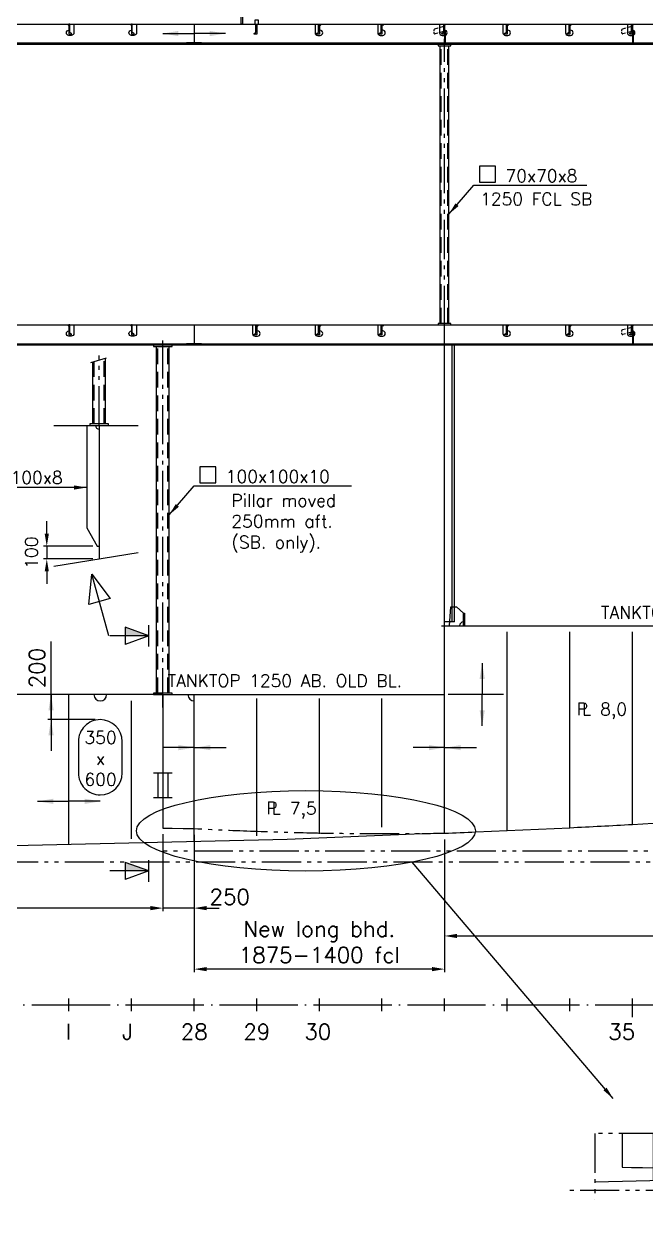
# Model space of a CAD drawing. Extents: x -86245 to 167090, y -69122 to 58950.
# Drawn here: x 20329 to 25295, y 43696 to 53334 of the extents above; entities that cross this region are included whole.
import ezdxf

# ---------------------------------------------------------------- set-up
doc = ezdxf.new("R2010")
doc.units = 0
doc.header["$LTSCALE"] = 250
for name, pattern in [('CENTER', [3, 2.5, -0.25, 0, -0.25]), ('DASHED', [0.75, 0.5, -0.25]), ('PHANTOM', [2.1, 1.25, -0.2, 0.125, -0.2, 0.125, -0.2])]:
    doc.linetypes.add(name, pattern=pattern)
doc.layers.get('0').update_dxf_attribs({"linetype": 'CONTINUOUS'})
doc.layers.get('DEFPOINTS').update_dxf_attribs({"linetype": 'CONTINUOUS'})
for name, color, linetype in [('Kuttlinje', 6, 'CONTINUOUS'), ('LASTLUKE', 1, 'CONTINUOUS'), ('S0CO1', 1, 'CONTINUOUS'), ('S0CO2', 2, 'CONTINUOUS'), ('S0CO3', 3, 'CONTINUOUS'), ('S0CO5', 4, 'CONTINUOUS'), ('S0DA1', 1, 'DASHED'), ('S0DIM', 2, 'CONTINUOUS'), ('S0PH1', 1, 'PHANTOM'), ('S0PH2', 2, 'PHANTOM'), ('S0TX2', 2, 'CONTINUOUS')]:
    doc.layers.add(name, color=color, linetype=linetype)
doc.styles.add('18', font='romans', dxfattribs={"height": 180})
doc.styles.add('ROMANS', font='romans.shx', dxfattribs={"height": 125})
doc.dimstyles.new('MEDIUM', dxfattribs={"dimscale": 0.5, "dimtxt": 2, "dimasz": 2, "dimexe": 50, "dimexo": 100, "dimgap": 100, "dimtad": 1, "dimdsep": 46, "dimtxsty": 'ROMANS', "dimblk1": 'PIL-2', "dimblk2": 'PIL-3', "dimsah": 1, "dimcen": 200, "dimclrd": 1, "dimclre": 1, "dimclrt": 2, "dimazin": 2, "dimtfac": 1, "dimtmove": 0, "dimatfit": 3, "dimldrblk": 'PIL-3', "dimfxl": 1, "dimtvp": 100, "dimtolj": 1, "dimarcsym": 0})
doc.dimstyles.get("Standard").update_dxf_attribs({"dimscale": 50, "dimtxt": 125, "dimasz": 2, "dimexe": 0.5, "dimexo": 1, "dimgap": 1, "dimtad": 1, "dimdsep": 46, "dimtxsty": 'ROMANS', "dimcen": 1.5, "dimclrd": 1, "dimclre": 1, "dimclrt": 2, "dimazin": 2, "dimtfac": 1, "dimtmove": 2, "dimatfit": 3, "dimfxl": 1, "dimtvp": 100, "dimtolj": 1, "dimarcsym": 0})

# ---------------------------------------------------------------- blocks, each defined once
blk = doc.blocks.new('*D104')
at = {"layer": 'DEFPOINTS', "color": 0, "linetype": 'ByBlock', "transparency": 16777216}
for p in [(21437.05703893269, 46867.07419131954), (16437.05703893269, 46690.05385808229), (16437.05703893269, 46279.78160632808)]:
    blk.add_point(p, dxfattribs=at)
at = {"layer": 'S0CO1', "color": 1, "linetype": 'ByBlock', "lineweight": -2, "transparency": 16777216}
for p, q in [((21437.05703893269, 46817.07419131954), (21437.05703893269, 46254.78160632807)), ((16437.05703893269, 46640.05385808229), (16437.05703893269, 46254.78160632807)), ((16537.05703893269, 46279.78160632808), (18125.15227702792, 46279.78160632808)), ((21337.05703893269, 46279.78160632808), (19748.96180083745, 46279.78160632808))]:
    blk.add_line(p, q, dxfattribs=at)
at = {"layer": 'S0CO1', "color": 1, "linetype": 'ByBlock', "transparency": 16777216}
for points in [[(16537.05703893269, 46296.44827299474), (16537.05703893269, 46263.11493966141), (16437.05703893269, 46279.78160632808)], [(21337.05703893269, 46296.44827299474), (21337.05703893269, 46263.11493966141), (21437.05703893269, 46279.78160632808)]]:
    blk.add_solid(points, dxfattribs=at)
at = {"layer": 'S0CO1', "color": 2, "linetype": 'ByBlock', "transparency": 16777216, "insert": (18937.05703893269, 46279.78160632808), "char_height": 125, "attachment_point": 5, "style": 'ROMANS'}
blk.add_mtext('\\A1;New part\\P1875 fcl. shown', dxfattribs=at)
blk = doc.blocks.new('*D105')
at = {"layer": 'DEFPOINTS', "color": 0, "linetype": 'ByBlock', "transparency": 16777216}
for p in [(21437.05703893269, 46918.86734755274), (21687.05703901567, 46914.74084436554), (21437.05703893269, 46279.78160632808)]:
    blk.add_point(p, dxfattribs=at)
at = {"layer": 'S0CO1', "color": 1, "linetype": 'ByBlock', "lineweight": -2, "transparency": 16777216}
for p, q in [((21437.05703893269, 46868.86734755274), (21437.05703893269, 46254.78160632807)), ((21687.05703901567, 46864.74084436554), (21687.05703901567, 46254.78160632807)), ((21337.05703893269, 46279.78160632808), (21237.05703893269, 46279.78160632808)), ((21687.05703901567, 46279.78160632808), (21437.05703893269, 46279.78160632808)), ((21787.05703901567, 46279.78160632808), (21887.05703901567, 46279.78160632808))]:
    blk.add_line(p, q, dxfattribs=at)
at = {"layer": 'S0CO1', "color": 1, "linetype": 'ByBlock', "transparency": 16777216}
for points in [[(21337.05703893269, 46296.44827299474), (21337.05703893269, 46263.11493966141), (21437.05703893269, 46279.78160632808)], [(21787.05703901567, 46296.44827299474), (21787.05703901567, 46263.11493966141), (21687.05703901567, 46279.78160632808)]]:
    blk.add_solid(points, dxfattribs=at)
at = {"layer": 'S0CO1', "color": 2, "linetype": 'ByBlock', "transparency": 16777216, "insert": (21971.20460064156, 46369.19345182825), "char_height": 125, "attachment_point": 5, "style": 'ROMANS'}
blk.add_mtext('\\A1;250', dxfattribs=at)
blk = doc.blocks.new('A$C257C65E9')
at = {"layer": 'LASTLUKE', "color": 2}
for p, q in [((18000, -25), (18000, 75.00000000017644)), ((18500, -25), (18500, 75.00000000020555))]:
    blk.add_line(p, q, dxfattribs=at)
at = {"layer": 'S0TX2', "color": 1, "linetype": 'CENTER'}
blk.add_line((-1799.704932533088, 25), (35317.73167546888, 25), dxfattribs=at)
at = {"layer": 'S0TX2', "color": 2, "linetype": 'Continuous'}
for p, q in [((19000, -25), (19000, 75)), ((19500, -25), (19500, 75)), ((20000, -25), (20000, 75)), ((20500, -25), (20500, 75)), ((21000, -25), (21000, 75)), ((21500, -25), (21500, 75)), ((22000, -25), (22000, 75)), ((22500, -75), (22500, 75))]:
    blk.add_line(p, q, dxfattribs=at)
at = {"layer": 'S0CO1', "color": 3, "linetype": 'ByBlock', "style": 'ROMANS'}
for s, p in [('I', (17975.60492740699, -253.1323402028793)), ('J', (18425.69697198481, -253.1323402028502))]:
    blk.add_text(s, height=125, dxfattribs=at).set_placement(p)
at = {"layer": 'S0CO1', "color": 2, "linetype": 'ByBlock', "style": 'ROMANS'}
for s, p in [('28', (18894.05946686568, -253.1323402030248)), ('29', (19394.05946686568, -253.1323402030248)), ('30', (19880.37546223962, -253.1323402030248)), ('35', (22307.813046522, -253.1323402030248))]:
    blk.add_text(s, height=125, dxfattribs=at).set_placement(p)
blk = doc.blocks.new('HP80x7')
at = {"color": 0, "linetype": 'ByBlock'}
blk.add_lwpolyline([(16.93957916929139, -80, 0.7733437469019276), (19.00022815428383, -72.53550321004877), (8, -66.18451852402357, -0.2679491924311233), (6, -62.72041690888727), (6, 0), (0, 0), (0, -80), (17.06042083070861, -80)], format="xyb", dxfattribs=at)
blk = doc.blocks.new('PLDIM2')
at = {"layer": 'S0TX2', "style": 'ROMANS'}
for s, p in [('P', (-19.18260348177136, 0.3336498086464417)), ('L', (22.78433779635816, 0.3336498086464417))]:
    blk.add_text(s, height=100, dxfattribs=at).set_placement(p)
blk.add_attdef('XX.X', (168.4659056422024, -1.459116588848701), '', height=100, dxfattribs=at)
blk = doc.blocks.new('PILD')
at = {"color": 1, "linetype": 'ByBlock'}
blk.add_line((0, 0), (249.9999999999982, 0), dxfattribs=at)
blk.add_solid([(125, 20.83333333333394), (125, -20.83333333333394), (0, 0)], dxfattribs=at)
blk = doc.blocks.new('PILC')
at = {"color": 1, "linetype": 'ByBlock'}
blk.add_line((0, 1.819e-12), (-249.9999999999982, 1.819e-12), dxfattribs=at)
blk.add_solid([(-125, 20.83333333333576), (-125, -20.83333333333212), (0, 1.819e-12)], dxfattribs=at)
blk = doc.blocks.new('PLT-FORBI')
at = {"layer": 'S0CO1'}
for name, p in [('PILD', (-249.9991235874586, -0.0047305592379416)), ('PILC', (250.0008764125414, -0.0047305592379416))]:
    blk.add_blockref(name, p, dxfattribs=at)
blk = doc.blocks.new('HP-UTK-80-O')
at = {"color": 0, "linetype": 'ByBlock'}
blk.add_line((0, -10), (8.333333000000039, -1.666666999999989), dxfattribs=at)
blk.add_lwpolyline([(-39.83333149999999, -5.833333500000009), (-39.83333149999999, -1.666666999999989), (-39.83333149999999, -48.16666749999999), (-39.83333149999999, -69, 0.4142135623730951), (-18.999999, -89.83333250000001), (0, -89.83333250000001, 1), (0, -48.16666749999999)], format="xyb", dxfattribs=at)
blk = doc.blocks.new('HP-UTK-80-LUG')
at = {"color": 0, "linetype": 'ByBlock'}
for p, q in [((-85.81653498262779, -47.78116740196104), (-85.81653498262779, -53.85862693107348)), ((-85.81653498262779, -62.50203046655044), (-85.81653498262779, -68.5794899956659)), ((-54.1506837492767, -32.90193682562247), (-79.64002727221134, -39.73178583819088)), ((-54.1506837492767, -70.95486173598074), (-75.32637669304711, -76.62887155943305)), ((-6, -20), (-45.16666509999993, -30.49467628376317)), ((-6.000000000002955, -58.05292491035832), (-45.16666509999993, -68.54760119412748)), ((0, -10), (8.333333000000039, -1.666666999999989))]:
    blk.add_line(p, q, dxfattribs=at)
blk.add_lwpolyline([(-39.83333149999999, -5.833333500000009), (-39.83333149999999, -1.666666999999989), (-39.83333149999999, -48.16666749999999), (-39.83333149999999, -69, 0.4142135623730951), (-18.999999, -89.83333250000001), (0, -89.83333250000001, 1), (0, -48.16666749999999)], format="xyb", dxfattribs=at)
for centre, start, end in [((-77.48320198262773, -47.78116740196104), 105.0000000000011, 180), ((-77.48320198262773, -68.5794899956659), 180, 285.0000000000012)]:
    blk.add_arc(centre, 8.333333, start, end, dxfattribs=at)
blk = doc.blocks.new('PLT-MOT')
at = {"layer": 'S0CO1'}
for name, p in [('PILC', (-1.878163347133522, -0.10271434301103)), ('PILD', (3.121836652866477, -0.10271434301103))]:
    blk.add_blockref(name, p, dxfattribs=at)
blk = doc.blocks.new('A$C482145DC')
at = {"layer": 'S0CO1', "rotation": 270}
blk.add_blockref('PILD', (0, 249.9999999999996), dxfattribs=at)
at = {"layer": 'S0CO1', "xscale": -1, "rotation": 270}
blk.add_blockref('PILD', (0, -249.9999999999968), dxfattribs=at)
blk = doc.blocks.new('*D110')
at = {"layer": 'DEFPOINTS', "color": 0, "transparency": 16777216}
for p in [(23687.05703884826, 46827.98155136856), (33262.39811052283, 46398.96047488248), (33262.39811052283, 46057.40742610842)]:
    blk.add_point(p, dxfattribs=at)
at = {"layer": 'S0TX2', "color": 1, "lineweight": -2, "transparency": 16777216}
for p, q in [((23687.05703884826, 46777.98155136856), (23687.05703884826, 46032.40742610843)), ((33262.39811052283, 46348.96047488248), (33262.39811052283, 46032.40742610843)), ((23787.05703884826, 46057.40742610842), (33162.39811052283, 46057.40742610842))]:
    blk.add_line(p, q, dxfattribs=at)
at = {"layer": 'S0TX2', "color": 1, "transparency": 16777216}
for points in [[(23787.05703884826, 46074.07409277509), (23787.05703884826, 46040.74075944176), (23687.05703884826, 46057.40742610842)], [(33162.39811052283, 46074.07409277509), (33162.39811052283, 46040.74075944176), (33262.39811052283, 46057.40742610842)]]:
    blk.add_solid(points, dxfattribs=at)
at = {"layer": 'S0TX2', "color": 2, "transparency": 16777216, "insert": (28474.72757468555, 46274.07409277509), "char_height": 125, "attachment_point": 5, "style": 'ROMANS'}
blk.add_mtext('\\A1;1450 FCL, 1400 FCL IN DOUBLE BOTTOM AND ABOVE A-DECK\\PSEE ALSO DECK PLANS', dxfattribs=at)
blk = doc.blocks.new('*D113')
at = {"layer": 'DEFPOINTS', "color": 0, "linetype": 'ByBlock', "transparency": 16777216}
for p in [(21687.05703901567, 46840.87128344819), (23687.05703884826, 46877.98155136856), (21687.05703901567, 45792.96903494793)]:
    blk.add_point(p, dxfattribs=at)
at = {"layer": 'S0CO1', "color": 1, "linetype": 'ByBlock', "lineweight": -2, "transparency": 16777216}
for p, q in [((21687.05703901567, 46790.87128344818), (21687.05703901567, 45767.96903494793)), ((23687.05703884826, 46827.98155136856), (23687.05703884826, 45767.96903494793)), ((23587.05703884826, 45792.96903494793), (21787.05703901567, 45792.96903494793))]:
    blk.add_line(p, q, dxfattribs=at)
at = {"layer": 'S0CO1', "color": 1, "linetype": 'ByBlock', "transparency": 16777216}
for points in [[(21787.05703901567, 45809.63570161459), (21787.05703901567, 45776.30236828126), (21687.05703901567, 45792.96903494793)], [(23587.05703884826, 45809.63570161459), (23587.05703884826, 45776.30236828126), (23687.05703884826, 45792.96903494793)]]:
    blk.add_solid(points, dxfattribs=at)
at = {"layer": 'S0CO1', "color": 2, "linetype": 'ByBlock', "transparency": 16777216, "insert": (22687.05703893197, 46009.6357016146), "char_height": 125, "attachment_point": 5, "style": 'ROMANS'}
blk.add_mtext('\\A1;New long bhd.\\P1875-1400 fcl', dxfattribs=at)
blk = doc.blocks.new('LLL')
at = {"layer": 'S0PH2'}
for p, q in [((41.59615051958826, 112.7515947107167), (41.59615051958826, 431.1570988702006)), ((110.000179184688, 300.690118867642), (-26.8078781455115, 300.690118867642)), ((41.59615051958826, 112.7515947107167), (-26.8078781455115, 300.690118867642)), ((41.59615051958826, 112.7515947107167), (110.000179184688, 300.690118867642)), ((-44.05293478877865, 112.7515947107458), (127.2452358279261, 112.7515947107458))]:
    blk.add_line(p, q, dxfattribs=at)
blk.add_solid([(110.000179184688, 300.6901188676493), (41.59615051958826, 112.751594710724), (110.000179184688, 300.6901188676493), (41.59615051958826, 300.6901188676493)], dxfattribs=at)
blk = doc.blocks.new('*D90')
at = {"layer": 'DEFPOINTS', "color": 0, "transparency": 16777216}
for p in [(-111.7954043719182, -487.5149191456002), (-530.4106405132915, -587.5149191456075), (-111.7954043719182, -587.5149191456075)]:
    blk.add_point(p, dxfattribs=at)
at = {"layer": 'S0CO1', "color": 1, "lineweight": -2, "transparency": 16777216}
for p, q in [((-530.4106405132915, -387.5149191456002), (-530.4106405132915, -287.5149191456002)), ((-161.7954043719182, -487.5149191456002), (-555.4106405132915, -487.5149191456001)), ((-530.4106405132915, -487.5149191456001), (-530.4106405132915, -587.5149191456075)), ((-161.7954043719183, -587.5149191456075), (-555.4106405132915, -587.5149191456075)), ((-530.4106405132915, -687.5149191456075), (-530.4106405132917, -787.5149191456075))]:
    blk.add_line(p, q, dxfattribs=at)
at = {"layer": 'S0CO1', "color": 1, "transparency": 16777216}
for points in [[(-547.0773071799582, -387.5149191456002), (-513.743973846625, -387.5149191456002), (-530.4106405132915, -487.5149191456001)], [(-547.0773071799582, -687.5149191456075), (-513.743973846625, -687.5149191456075), (-530.4106405132915, -587.5149191456075)]]:
    blk.add_solid(points, dxfattribs=at)
at = {"layer": 'S0CO1', "color": 2, "transparency": 16777216, "insert": (-652.8044914093916, -537.5149191456002), "char_height": 100, "attachment_point": 5, "rotation": 90, "style": 'ROMANS'}
blk.add_mtext('\\A1;100', dxfattribs=at)
blk = doc.blocks.new('FLST-2')
at = {"layer": 'S0TX2', "color": 1}
for p, q in [((-221.5963631543928, 65.39414595855123), (-117.0357312834567, 197.8461481599915)), ((-255.9952072640208, 101.1494133612359), (-255.9952072640208, 151.1494133612359)), ((-255.9952072640208, 151.1494133612359), (-80.99520726402079, 151.1494133612359)), ((-80.99520726402079, 101.1494133612359), (-255.9952072640208, 101.1494133612359)), ((-80.99520726402079, 151.1494133612359), (-80.99520726402079, 101.1494133612359))]:
    blk.add_line(p, q, dxfattribs=at)
at = {"layer": 'S0TX2', "style": 'ROMANS'}
blk.add_attdef('FL.ST', (-20.13500831531565, 49.9637948701129), '', height=100, dxfattribs=at)
blk = doc.blocks.new('PIL-3')
at = {"color": 0, "linetype": 'ByBlock'}
blk.add_line((0, 0), (250, 0), dxfattribs=at)
blk.add_solid([(125, 20.83333333333576), (125, -20.83333333333576), (0, 0)], dxfattribs=at)
blk = doc.blocks.new('PIL-2')
at = {"color": 0, "linetype": 'ByBlock'}
blk.add_line((0, 0), (-250, 3.638e-12), dxfattribs=at)
blk.add_solid([(-125, 20.83333333333576), (-125, -20.83333333333212), (0, 0)], dxfattribs=at)
blk = doc.blocks.new('*D114')
at = {"layer": 'DEFPOINTS', "color": 0, "transparency": 16777216}
for p in [(20570.7936293867, 47983.5864997903), (20544.14118313089, 47783.58365661786), (20945.63446682014, 47783.58365661786)]:
    blk.add_point(p, dxfattribs=at)
at = {"layer": 'S0DIM', "color": 1, "lineweight": -2, "transparency": 16777216}
for p, q in [((20544.14118313089, 47983.5864997903), (20544.14118313089, 48406.01507121889)), ((20520.7936293867, 47983.5864997903), (20519.14118313089, 47983.5864997903)), ((20544.14118313089, 47784.58365661786), (20544.14118313089, 47982.5864997903)), ((20895.63446682014, 47783.58365661786), (20519.14118313089, 47783.58365661786))]:
    blk.add_line(p, q, dxfattribs=at)
for name, p, rotation in [('PIL-2', (20544.14118313089, 47983.5864997903), 90), ('PIL-3', (20544.14118313089, 47783.58365661786), 270)]:
    blk.add_blockref(name, p, dxfattribs=dict(at, rotation=rotation))
at = {"layer": 'S0DIM', "color": 2, "transparency": 16777216, "insert": (20431.6411831309, 48195.30078550458), "char_height": 125, "attachment_point": 5, "rotation": 90, "style": 'ROMANS'}
blk.add_mtext('\\A1;200', dxfattribs=at)
blk = doc.blocks.new('ST10073')
at = {"layer": 'S0CO2'}
for p, q in [((1.489999999999781, 4), (-1.489999999999781, 4)), ((-0.7900000000008732, 4), (-0.7900000000008732, 0)), ((0.7900000000008732, 4), (0.7900000000008732, 0)), ((-1.489999999999781, 0), (1.489999999999781, 0))]:
    blk.add_line(p, q, dxfattribs=at)
blk = doc.blocks.new('A$C7FAE4A53')
at = {"layer": 'S0PH1', "color": 8}
blk.add_line((8035.254406118053, -4200), (-7750, -4200), dxfattribs=at)
at = {"layer": 'S0PH1', "color": 6}
blk.add_line((9103.465447951807, -4286.505190311494), (-25512.81065365739, -4286.505190311494), dxfattribs=at)
blk = doc.blocks.new('A$C3F4907D5')
at = {"layer": 'Kuttlinje', "linetype": 'ByBlock'}
blk.add_line((18750, 1249.999999999989), (18750, 185.3139881828501), dxfattribs=at)
at = {"layer": 'S0CO1', "color": 8}
for p, q in [((20965, 4212), (20965, 6428)), ((21035, 4212), (21035, 6428)), ((21060, 1830), (21060, 4040)), ((21060, 1830), (21060, 4040)), ((21080, 1830), (21080, 4040)), ((21080, 1830), (21080, 4040)), ((21080, 1830), (21000, 1830))]:
    blk.add_line(p, q, dxfattribs=at)
at = {"layer": 'S0CO1', "color": 8, "flags": 128}
for points in [[(21000, 6450), (21008, 6450), (21008, 6550), (21000, 6550)], [(22500, 6450), (22508, 6450), (22508, 6550), (22500, 6550)], [(22500, 4050), (22508, 4050), (22508, 4150), (22500, 4150)]]:
    blk.add_lwpolyline(points, close=True, dxfattribs=at)
for points in [[(12667.63913023021, 6450), (33496.44782820903, 6450)], [(15524.77020969506, 6440), (30475.22979030491, 6440)], [(15250.00000000002, 4050), (30500, 4050)], [(15250.00000000002, 4040), (30500, 4040)], [(18700.00000000003, 1261.999999999993), (18699.99999999994, 4028)], [(18800.00000000003, 1261.999999999993), (18800.00000000008, 4028)]]:
    blk.add_lwpolyline(points, dxfattribs=at)
at = {"layer": 'S0CO1', "color": 8}
for points in [[(20950, 6428), (21050, 6428), (21050, 6440), (20950, 6440)], [(20950, 4200), (21050, 4200), (21050, 4212), (20950, 4212)], [(18675.00000000003, 4028), (18825.00000000003, 4028), (18825.00000000003, 4040), (18675.00000000003, 4040)], [(21150.00171932631, 1800), (21150.00171932631, 1900), (21158.0017193263, 1900), (21158.0017193263, 1800)], [(18675.00000000003, 1249.999999999993), (18825.00000000003, 1249.999999999993), (18825.00000000003, 1261.999999999993), (18675.00000000003, 1261.999999999993)]]:
    blk.add_lwpolyline(points, close=True, dxfattribs=at)
blk.add_lwpolyline([(21040.00001747738, 1799.999999904292), (21050, 1950), (21095, 1950), (21150.00171932631, 1900), (21150.00171932631, 1830, 0.4142135623727399), (21120.00171932628, 1800.000000000014)], format="xyb", dxfattribs=at)
at = {"layer": 'S0CO2', "color": 8}
for points in [[(19485.00000991014, 6600), (19515.00000991014, 6600), (19514.99999999997, 6633), (19484.99999999997, 6633)], [(18940.00000000014, 6440), (19060.00000000014, 6440), (19060.00000000014, 6450), (18940.00000000014, 6450)], [(18940, 4040), (19060, 4040), (19060, 4050), (18940, 4050)]]:
    blk.add_lwpolyline(points, close=True, dxfattribs=at)
at = {"layer": 'S0CO3', "color": 8, "flags": 128}
for points in [[(21500, 164.4529270000057), (21500, 1750)], [(22000, 187.9252779999951), (22000, 1750)], [(22500, 214.0796359999949), (22500, 1750)], [(19500, 122.072090196362), (19500, 1220)], [(20000, 138.3496381854731), (20000, 1220)], [(20500, 190.8249724451161), (20500, 1220)]]:
    blk.add_lwpolyline(points, dxfattribs=at)
at = {"layer": 'S0CO5', "color": 8}
for p, q in [((19000.00000000014, 6600), (19000.00000000014, 6450)), ((19000, 4200), (19000, 4050)), ((18750, 1249.999999999989), (21000, 1250.000000000054)), ((21470, 1250.000000000041), (21030, 1250.000000000054))]:
    blk.add_line(p, q, dxfattribs=at)
at = {"layer": 'S0CO5', "color": 8, "flags": 128}
blk.add_lwpolyline([(21000, 144.4281919999921, 0.001406), (21250.023438, 153.862380999999), (21500, 164.4529270000057), (21750.015625, 175.9007569999958), (22000, 187.9252779999951, 0.001303), (22500, 214.0796359999949), (22750.013672, 228.1635439999955)], format="xyb", dxfattribs=at)
for points in [[(12299.99999999997, 6600), (33966.673828, 6600)], [(15500, 6600), (26500, 6600)], [(15235.00000000002, 4200), (31614.636719, 4200)], [(21000, 144.4281919999921), (21000, 4200)], [(21000, 144.4281919999921), (21000, 4200)], [(20975, 1800), (30500, 1800)], [(19000, 80.40748500000225), (19000, 1249.999999999996)]]:
    blk.add_lwpolyline(points, dxfattribs=at)
at = {"layer": 'S0CO5', "color": 8}
blk.add_arc((20538.65273289915, 29469.83139300731), 29329.03193428844, 270.5523042246213, 270.9013028985783, dxfattribs=at)
at = {"layer": 'S0DA1', "color": 8}
for p, q in [((20973, 4212), (20973, 6428)), ((21027, 4212), (21027, 6428))]:
    blk.add_line(p, q, dxfattribs=at)
at = {"layer": 'S0DA1', "color": 8, "flags": 128}
for points in [[(18710.00000000003, 1261.999999999993), (18710.00000000009, 4028)], [(18790.00000000003, 1261.999999999993), (18790.00000000009, 4028)]]:
    blk.add_lwpolyline(points, dxfattribs=at)
at = {"layer": 'S0DIM', "color": 8}
blk.add_lwpolyline([(19387, 6599.999999999956), (19375, 6599.999999999956), (19375, 6699.999999999956), (19387, 6699.999999999956), (19387, 6599.999999999956)], close=True, dxfattribs=at)
at = {"layer": 'S0PH1', "color": 8}
for p, q in [((21000, 4200), (21000, 6482.042302895454)), ((18750, 1147.438986079534), (18750.00000000003, 4076.294266209414))]:
    blk.add_line(p, q, dxfattribs=at)
at = {"layer": 'S0PH1', "color": 8, "flags": 128}
blk.add_lwpolyline([(18750, 185.3139881828501), (18823.31347699999, 183.8356480000075), (18911.82714800001, 182.3897549999965), (19000.00000009086, 181.1874849952291, 0.0153575473817257), (20800.83620818957, 141.9713614980865)], format="xyb", dxfattribs=at)
at = {"layer": 'S0TX2'}
for points in [[(21280.20151947334, 5339.664026496117), (21408.20151947334, 5339.664026496117), (21408.20151947334, 5467.664026496117), (21280.20151947334, 5467.664026496117)], [(19046.05271348727, 2939.664026496292), (19174.05271348727, 2939.664026496292), (19174.05271348727, 3067.664026496292), (19046.05271348727, 3067.664026496292)]]:
    blk.add_lwpolyline(points, close=True, dxfattribs=at)
at = {"color": 8}
blk.add_blockref('A$C482145DC', (21300.70822916174, 1250.000000000048), dxfattribs=at)
at = {"layer": 'S0CO1', "color": 8, "xscale": -1}
for p in [(18000, 6600), (18500, 6600), (18000, 4200), (18500, 4200)]:
    blk.add_blockref('HP-UTK-80-O', p, dxfattribs=at)
at = {"layer": 'S0CO1', "color": 8}
for name, p in [('HP-UTK-80-O', (20006, 6600)), ('HP-UTK-80-O', (20506, 6600)), ('HP-UTK-80-LUG', (21000, 6600)), ('HP-UTK-80-O', (21506, 6600)), ('HP-UTK-80-O', (22006, 6600)), ('HP-UTK-80-LUG', (22500, 6600)), ('PLT-FORBI', (19000.00000000014, 6525)), ('HP-UTK-80-O', (19506, 4200)), ('HP-UTK-80-O', (20006, 4200)), ('HP-UTK-80-O', (20506, 4200)), ('HP-UTK-80-O', (21506, 4200)), ('HP-UTK-80-O', (22006, 4200)), ('HP-UTK-80-LUG', (22500, 4200))]:
    blk.add_blockref(name, p, dxfattribs=at)
at = {"layer": 'S0CO1'}
for p, values in [((22074.58524188033, 1084.846392170526), {'XX.X': '8,0'}), ((19595.36369328818, 294.2594034383073), {'XX.X': '7,5'})]:
    blk.add_blockref('PLDIM2', p, dxfattribs=at).add_auto_attribs(values)
at = {"layer": 'S0CO2', "color": 8}
for p in [(18000, 6600), (18000, 6600), (18500, 6600), (18500, 6600), (18000, 4200), (18000, 4200), (18000, 4200), (18500, 4200), (18500, 4200), (18500, 4200)]:
    blk.add_blockref('HP80x7', p, dxfattribs=at)
at = {"layer": 'S0CO2', "color": 8, "xscale": -1}
for p in [(19500, 6600), (19500, 6600), (20000, 6600), (20000, 6600), (20500, 6600), (20500, 6600), (21000, 6600), (21000, 6600), (21500, 6600), (21500, 6600), (22000, 6600), (22000, 6600), (22500, 6600), (22500, 6600), (19500, 4200), (19500, 4200), (19500, 4200), (20000, 4200), (20000, 4200), (20000, 4200), (20500, 4200), (20500, 4200), (20500, 4200), (21500, 4200), (21500, 4200), (21500, 4200), (22000, 4200), (22000, 4200), (22000, 4200), (22500, 4200)]:
    blk.add_blockref('HP80x7', p, dxfattribs=at)
at = {"layer": 'S0TX2', "color": 8}
for p in [(19001.87816334713, 826.9415995051005), (21001.87816334714, 826.9415995051003)]:
    blk.add_blockref('PLT-MOT', p, dxfattribs=at)
at = {"layer": 'S0TX2', "style": 'ROMANS'}
for s, p in [('70x70x8', (21486.6276166527, 5340.20074067096)), ('1250 FCL SB', (21284.16163595451, 5154.77219694652)), ('100x100x10', (19252.47881066662, 2940.200740671135)), ('TANKTOP 1800 AB. OLD BL.', (22249.12185332971, 1855.240951790212)), ('TANKTOP 1250 AB. OLD BL.', (18787.87958474975, 1311.065720035854))]:
    blk.add_text(s, height=100, dxfattribs=at).set_placement(p)
at = {"layer": 'S0TX2', "insert": (19297.34192800629, 2849.358755165675), "char_height": 100, "width": 1518.080149030604, "attachment_point": 1, "style": 'ROMANS'}
blk.add_mtext('Pillar moved\\P250mm aft.\\P(SB. only).', dxfattribs=at)
at = {"layer": 'S0TX2'}
for points in [[(21034.14880598613, 5084.255075291905), (21235.08923967002, 5314.608948154317), (22136.60446204984, 5314.608948154317)], [(18800.00000000006, 2684.25507529208), (19000.94043368395, 2914.608948154492), (20256.62828975692, 2914.608948154492)]]:
    blk.add_leader(points, dimstyle='STANDARD', override={"dimgap": 1, "dimtad": 0}, dxfattribs=at)
blk = doc.blocks.new('A$C11531A33')
at = {"layer": 'S0CO1'}
blk.add_line((-177.6023401236052, 980.2527102685125), (-52.2520402864211, 1015.678618553677), dxfattribs=at)
at = {"layer": 'S0CO1', "flags": 128}
for points in [[(-161.7954043719219, 489.4850808543706), (-161.7954043719328, 984.7199916147584)], [(-61.79540437192191, 489.4850808543706), (-61.79540437191462, 1012.981518177665)]]:
    blk.add_lwpolyline(points, dxfattribs=at)
at = {"layer": 'S0CO1'}
blk.add_lwpolyline([(-186.7954043719219, 477.4850808543706), (-36.79540437192191, 477.4850808543706), (-36.79540437192191, 489.4850808543706), (-186.7954043719219, 489.4850808543706)], close=True, dxfattribs=at)
blk.add_lwpolyline([(-211.7954043719437, 477.4850808543633), (-211.7954043719146, -340.2906005022378), (-126.7954043719146, -487.514919145593), (-111.7954043719219, -487.5149191456002)], dxfattribs=at)
blk.add_arc((-111.7954043719219, 477.4850808543706), 30, 180, 270, dxfattribs=at)
at = {"layer": 'S0CO5'}
for p, q in [((-474.8356709513464, 477.4850808543633), (200.4332623626106, 477.4850808544361)), ((-111.7954043719437, 477.4850808543706), (-111.7954043719182, -587.5149191456075)), ((-474.8356709513464, -645.9062053077068), (200.4332623626106, -537.296155262804))]:
    blk.add_line(p, q, dxfattribs=at)
at = {"layer": 'S0DA1', "flags": 128}
for points in [[(-151.7954043719219, 489.4850808543706), (-151.7954043719146, 987.546144271051)], [(-71.7954043719219, 489.4850808543706), (-71.79540437191461, 1010.155365521379)]]:
    blk.add_lwpolyline(points, dxfattribs=at)
at = {"layer": 'S0PH1'}
blk.add_line((-111.7954043719437, 477.4850808544069), (-111.7954043719401, 1034.838966300711), dxfattribs=at)
at = {"layer": 'S0TX2'}
blk.add_blockref('FLST-2', (-799.1338910132635, -37.95014841316151), dxfattribs=at).add_auto_attribs({'FL.ST': '100x8'})
at = {"layer": 'S0CO1'}
dim = blk.add_linear_dim(base=(-530.4106405132915, -587.5149191456075), p1=(-111.7954043719182, -487.5149191456002), p2=(-111.7954043719182, -587.5149191456075), angle=90, dimstyle='STANDARD', override={"dimfxl": 100}, dxfattribs=at)
dim.commit()
dim.dimension.update_dxf_attribs({"geometry": '*D90', "text_midpoint": (-652.8044914093916, -537.5149191456002), "dimtype": 160})
blk.add_leader([(-211.7954043719255, -18.16331079258816), (-1061.421430953653, -18.16331079258816)], dimstyle='STANDARD', override={"dimgap": 1, "dimtad": 0, "dimfxl": 100}, dxfattribs=at)
blk = doc.blocks.new('A$C577E6865')
at = {"layer": 'Kuttlinje', "linetype": 'ByBlock'}
blk.add_line((-1846.618277634377, 1077.458234174788), (-1846.618277634377, 808.8470928209426), dxfattribs=at)
at = {"layer": 'S0CO3', "flags": 128}
for points in [[(-1096.618277634378, 745.6051948344538), (-1096.618277634378, 1077.458234174788)], [(-596.6182776343775, 761.8827428235599), (-596.6182776343775, 1077.458234174788)], [(-96.61827763437759, 814.358077083205), (-96.61827763437759, 1077.458234174788)], [(903.3817223656225, 787.9860316380946), (903.3817223656225, 1077.458234174788)]]:
    blk.add_lwpolyline(points, dxfattribs=at)
at = {"layer": 'S0CO5', "flags": 128}
for points in [[(-1596.618277634378, 703.9405896380921), (-1596.618277634378, 1077.458234174788)], [(403.3817223656224, 767.9612966380809), (403.3817223656224, 1077.458234174788)], [(-2065.003665779542, 693.0275890512202), (-854.1310360426723, 721.2485232864128), (224.7480777577148, 765.6951867340977)]]:
    blk.add_lwpolyline(points, dxfattribs=at)
blk.add_lwpolyline([(403.3817223656224, 767.9612966380809, 0.001406), (653.4051603656262, 777.3954856380878), (903.3817223656225, 787.9860316380946), (1063.803741292737, 795.3315085495196)], format="xyb", dxfattribs=at)
at = {"layer": 'S0CO5'}
blk.add_arc((-57.96554473522701, 30093.3644976454), 29329.03193428844, 270.5523042247026, 270.9013028989952, dxfattribs=at)
at = {"layer": 'S0PH1'}
blk.add_line((1804.202738804859, 623.5427240152566), (-2303.797227647039, 623.5427240152566), dxfattribs=at)
blk.add_lwpolyline([(1063.803741292737, 551.8079216365294), (1063.803741292737, 1077.458234174788), (-2065.003665779542, 1077.458234174788), (-2065.003665779542, 551.8079216365294)], dxfattribs=at)
at = {"layer": 'S0PH1', "color": 6, "flags": 128}
blk.add_lwpolyline([(-1846.618277634377, 808.8470928209426), (-1773.304800634389, 807.3687526380963), (-1684.791129634366, 805.9228596380854), (-1596.618277543515, 804.720589633318, 0.0153575473817257), (204.2179305551981, 765.5044661361753)], format="xyb", dxfattribs=at)
at = {"layer": 'LASTLUKE', "color": 2, "char_height": 135, "attachment_point": 1, "style": '18'}
for s, insert in [('\\pxql;Existing shellpl.', (-1326.90029572678, 1388.704252813535)), ('New shellpl.', (-1142.901987454621, 473.2842303483048))]:
    blk.add_mtext_dynamic_manual_height_columns(s, width=2296.28368823044, gutter_width=500, heights=[0], dxfattribs=dict(at, insert=insert))
at = {"layer": 'S0TX2', "style": 'ROMANS'}
blk.add_text('Baseline', height=100, dxfattribs=at).set_placement((1178.472561866903, 649.2116893730926))
at = {"layer": 'S0CO5'}
for points in [[(-1475.316867543202, 798.5999580515344), (-1355.814693334396, 1215.589254556107), (250.4749446492642, 1215.589254556107)], [(-1390.978442545267, 708.7366083407978), (-1225.157983351149, 303.0710009521863), (65.43306709144963, 303.0710009521863)]]:
    blk.add_leader(points, dimstyle='STANDARD', override={"dimgap": 1, "dimtad": 0}, dxfattribs=at)

msp = doc.modelspace()

# ---------------------------------------------------------------- linework, layer by layer
at = {"layer": 'S0CO1'}
msp.add_lwpolyline([(21006.52617183948, 48452.0843707268), (20870.21288657857, 48943.91605568209), (21016.27272498998, 48750.38285340314), (20844.61591794216, 48702.80742460941), (20870.21288657857, 48943.91605568209)], dxfattribs=at)
msp.add_lwpolyline([(20937.0570389327, 47183.5533593699), (20937.0570389327, 47183.5533593699, 0.4142135623730872), (21112.0570389327, 47358.55335936991), (21112.0570389327, 47608.55335936992, 0.4142135623730951), (20937.0570389327, 47783.55335936992), (20937.0570389327, 47783.5533593699, 0.4142135623730951), (20762.0570389327, 47608.55335936991), (20762.0570389327, 47358.55335936991, 0.4142135623731029)], format="xyb", close=True, dxfattribs=at)
for centre, end in [((20937.0570389327, 47983.55335936988), 0), ((21687.05703893269, 47983.55335936988), 270)]:
    msp.add_arc(centre, 50, 180, end, dxfattribs=at)
msp.add_ellipse((22579.57002790942, 46896.5798928287), major_axis=(-1353.612753724272, 0), ratio=0.2371427997066374, dxfattribs=at)
at = {"layer": 'S0CO3'}
msp.add_line((21187.05703893268, 46832.3191714804), (21187.05703893269, 47933.55335936976), dxfattribs=at)
at = {"layer": 'S0CO5'}
for p, q in [((21437.05703893268, 47983.55335936988), (19657.05703893268, 47983.55335936988)), ((20687.05703893268, 46790.65788580463), (20687.05703893268, 47983.55335936988))]:
    msp.add_line(p, q, dxfattribs=at)
at = {"layer": 'S0CO5', "flags": 128}
msp.add_lwpolyline([(16437.05703893269, 46745.85806357423), (18200.55292693947, 46745.85806357423), (20012.02636036102, 46774.92543309336), (22429.54428052439, 46831.26877801822), (23508.42339432478, 46875.7154414659)], dxfattribs=at)

# ---------------------------------------------------------------- block references
at = {"layer": 'S0CO1'}
for name, p in [('A$C3F4907D5', (2687.05703893269, 46733.55335936989)), ('A$C11531A33', (21040.39570667147, 49654.27626656144)), ('A$C7FAE4A53', (29187.05703893269, 50933.55335936989))]:
    msp.add_blockref(name, p, dxfattribs=at)
at = {"layer": 'S0CO1', "rotation": 89.99999999999999}
for p in [(21437.68327070968, 48410.48822020722), (21437.68327070968, 46534.43631382153)]:
    msp.add_blockref('LLL', p, dxfattribs=at)
at = {"layer": 'S0CO1', "xscale": -50, "yscale": 50, "zscale": 50}
msp.add_blockref('ST10073', (21437.05703893269, 47159.0928187551), dxfattribs=at)
at = {"layer": 'S0CO1', "linetype": 'ByBlock'}
msp.add_blockref('A$C257C65E9', (2687.05703893269, 45483.43502809206), dxfattribs=at)
at = {"layer": 'S0CO5'}
msp.add_blockref('A$C577E6865', (26952.78998863645, 43403.1776466389), dxfattribs=at)
at = {"layer": 'S0TX2'}
msp.add_blockref('PLT-FORBI', (20687.05616252014, 47131.93528188917), dxfattribs=at)

# ---------------------------------------------------------------- texts
at = {"layer": 'S0TX2', "insert": (20173.06162906962, 47690.48285419706), "char_height": 100, "attachment_point": 1, "style": 'ROMANS'}
msp.add_mtext_dynamic_manual_height_columns('\\pxqc;350\\Px\\P600', width=1532.657220186083, gutter_width=500, heights=[0], dxfattribs=at)

# ---------------------------------------------------------------- dimensions: what is measured, and where the dimension line sits
at = {"layer": 'S0CO1', "linetype": 'ByBlock'}
dim = msp.add_linear_dim(base=(16437.05703893269, 46279.78160632808), p1=(21437.05703893269, 46867.07419131954), p2=(16437.05703893269, 46690.05385808229), text='New part\\P1875 fcl. shown', dimstyle='STANDARD', override={"dimfxl": 100}, dxfattribs=at)
dim.commit()
dim.dimension.update_dxf_attribs({"geometry": '*D104', "text_midpoint": (18937.05703893269, 46279.78160632808), "dimtype": 160})
dim = msp.add_linear_dim(base=(21437.05703893269, 46279.78160632808), p1=(21687.05703901567, 46914.74084436554), p2=(21437.05703893269, 46918.86734755274), dimstyle='STANDARD', override={"dimfxl": 100}, dxfattribs=at)
dim.commit()
dim.dimension.update_dxf_attribs({"geometry": '*D105', "text_midpoint": (21971.20460064156, 46369.19345182825), "dimtype": 160})
dim = msp.add_linear_dim(base=(21687.05703901567, 45792.96903494793), p1=(23687.05703884826, 46877.98155136856), p2=(21687.05703901567, 46840.87128344819), text='New long bhd.\\P1875-1400 fcl', dimstyle='STANDARD', override={"dimfxl": 100}, dxfattribs=at)
dim.commit()
dim.dimension.update_dxf_attribs({"geometry": '*D113', "text_midpoint": (22687.05703893197, 46009.6357016146)})
at = {"layer": 'S0DIM'}
dim = msp.add_linear_dim(base=(20544.14118313089, 47783.58365661786), p1=(20570.7936293867, 47983.58649979029), p2=(20945.63446682013, 47783.58365661785), angle=270, dimstyle='MEDIUM', dxfattribs=at)
dim.commit()
dim.dimension.update_dxf_attribs({"geometry": '*D114', "text_midpoint": (20544.1411831309, 48195.30078550458), "dimtype": 160})
at = {"layer": 'S0TX2'}
dim = msp.add_linear_dim(base=(33262.39811052283, 46057.40742610842), p1=(23687.05703884826, 46827.98155136856), p2=(33262.39811052283, 46398.96047488248), text='1450 FCL, 1400 FCL IN DOUBLE BOTTOM AND ABOVE A-DECK\\PSEE ALSO DECK PLANS', dimstyle='STANDARD', dxfattribs=at)
dim.commit()
dim.dimension.update_dxf_attribs({"geometry": '*D110', "text_midpoint": (28474.72757468555, 46274.07409277509)})

# ---------------------------------------------------------------- leaders
at = {"layer": 'S0CO5'}
msp.add_leader([(25033.41816526361, 44760.48308664386), (23428.0944655568, 46646.47868457017)], dimstyle='STANDARD', override={"dimgap": 1, "dimtad": 0}, dxfattribs=at)

doc.saveas('drawing.dxf')
